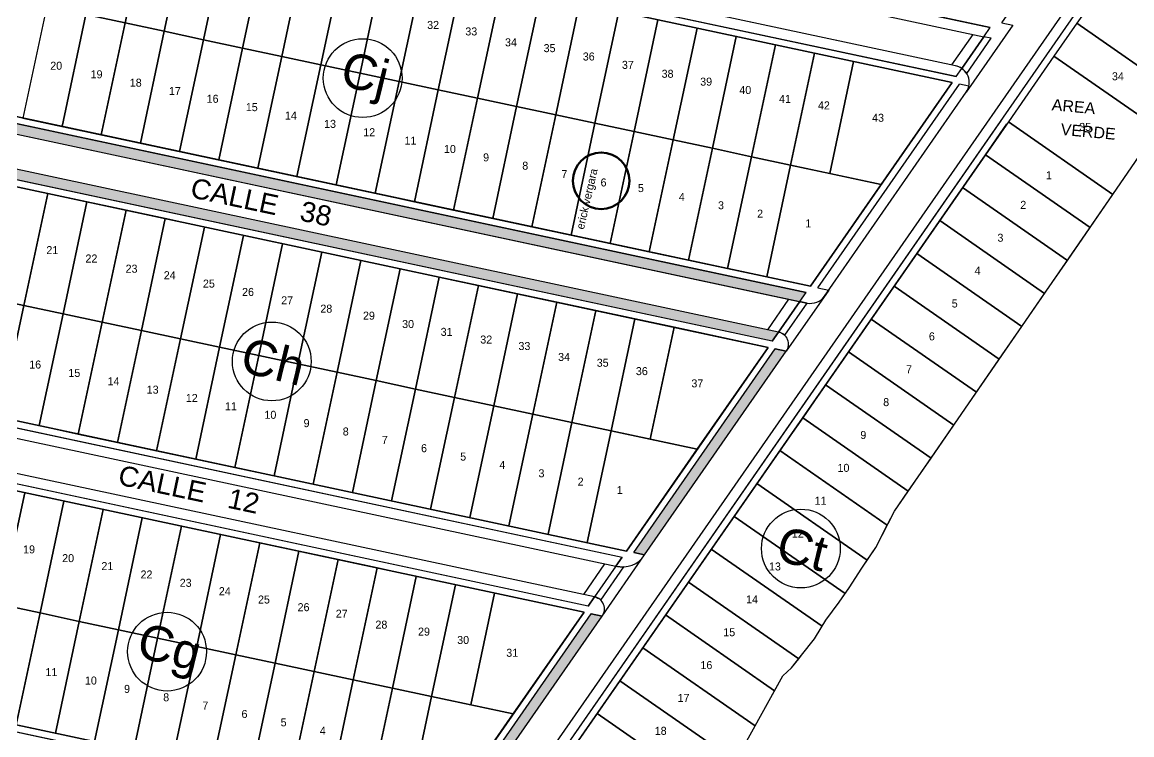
# Model space of a CAD drawing. Header units: millimetres. Extents: x 547073 to 557369, y 9424164 to 9429566.
# Drawn here: x 549039.6 to 549233.7, y 9427975 to 9428099.6 of the extents above; entities that cross this region are included whole.
import ezdxf

# ---------------------------------------------------------------- set-up
doc = ezdxf.new("R2010")
doc.units = ezdxf.units.MM
for name, color, linetype, lineweight in [('blockgrass', 8, 'Continuous', 5), ('GRASS', 81, 'Continuous', 0), ('MANZANAS', 1, 'Continuous', 30), ('PARQUES', 82, 'Continuous', 0), ('polilinea lote', 201, 'Continuous', 25), ('trazado manzanas', 6, 'Continuous', 25)]:
    doc.layers.add(name, color=color, linetype=linetype, lineweight=lineweight)
for name, color, linetype in [('NUMERACION', 1, 'Continuous'), ('TEXTO', 5, 'Continuous'), ('TEXTO-CATASTRO', 12, 'Continuous'), ('VEREDAS PP', 9, 'Continuous')]:
    doc.layers.add(name, color=color, linetype=linetype)
doc.layers.add('vereda', color=7, linetype='Continuous', lineweight=25, true_color=0xb4b4b4)
doc.styles.add('KBYOZ', font='micross.ttf')

msp = doc.modelspace()

# ---------------------------------------------------------------- hatches: boundary and pattern name
at = {"layer": 'PARQUES'}
h = msp.add_hatch(color=256, dxfattribs=at)
h.dxf.hatch_style = 1
h.paths.add_polyline_path([(549173.233, 9428042.089), (549171.324, 9428042.497), (549146.569, 9428006.88), (549148.478, 9428006.472)])
h = msp.add_hatch(color=256, dxfattribs=at)
h.dxf.hatch_style = 1
h.paths.add_polyline_path([(549141.051, 9427995.787), (549139.142, 9427996.195), (549114.387, 9427960.578), (549116.296, 9427960.171)])
at = {"layer": 'vereda', "lineweight": 30, "true_color": 0xabdc79}
h = msp.add_hatch(color=63, dxfattribs=at)
h.dxf.hatch_style = 1
h.paths.add_polyline_path([(549025.412, 9428084.689), (549024.966, 9428082.946), (549175.622, 9428050.782), (549176.736, 9428052.385)])
h = msp.add_hatch(color=63, dxfattribs=at)
h.dxf.hatch_style = 1
h.paths.add_polyline_path([(549023.501, 9428077.121, 0.0004725), (549023.069, 9428075.373), (549170.794, 9428043.837), (549171.908, 9428045.439)])

# ---------------------------------------------------------------- linework, layer by layer
for points in [[(549359.679, 9428299.824), (549090.477, 9427912.511)], [(549148.478, 9428006.472), (549173.233, 9428042.089)], [(549116.296, 9427960.171), (549141.051, 9427995.787)]]:
    msp.add_lwpolyline(points)
msp.add_lwpolyline([(549022.834, 9428083.399), (549176.852, 9428050.519, 0.3021518), (549179.942, 9428051.741), (549204.697, 9428087.358, 0.5359192), (549202.86, 9428092.004), (549034.921, 9428127.855)], format="xyb")
msp.add_lwpolyline([(549202.234, 9428089.07), (549048.111, 9428121.971), (549043.936, 9428102.412), (549039.76, 9428082.853), (549177.478, 9428053.453), (549189.856, 9428071.261), (549202.231, 9428089.066)], close=True)
msp.add_lwpolyline([(549170.052, 9428042.768), (549022.782, 9428074.207, 0.0069991), (549016.801, 9428048.208, 0.0034959), (549014.087, 9428035.162), (549145.296, 9428007.152)], format="xyb", close=True)
at = {"color": 1, "lineweight": 100}
msp.add_circle((549140.872, 9428071.898), 4.944, dxfattribs=at)
at = {"layer": 'blockgrass', "lineweight": 5}
msp.add_lwpolyline([(549043.936, 9428102.412), (549030.923, 9428105.19, 0.0052543), (549025.712, 9428085.852), (549039.76, 9428082.853)], format="xyb", close=True, dxfattribs=at)
at = {"layer": 'GRASS'}
for points in [[(549146.569, 9428006.88), (549171.324, 9428042.497)], [(549114.387, 9427960.578), (549139.142, 9427996.195)]]:
    msp.add_lwpolyline(points, dxfattribs=at)
at = {"layer": 'MANZANAS'}
for centre in [(549099.166, 9428089.847), (549083.277, 9428040.308), (549175.795, 9428007.585), (549064.957, 9427989.557)]:
    msp.add_circle(centre, 6.888, dxfattribs=at)
at = {"layer": 'polilinea lote'}
for points in [[(549061.803, 9428119.049), (549054.957, 9428120.51), (549050.781, 9428100.951), (549057.627, 9428099.489)], [(549068.648, 9428117.587), (549061.803, 9428119.049), (549057.627, 9428099.489), (549064.473, 9428098.028)], [(549075.494, 9428116.126), (549068.648, 9428117.587), (549064.473, 9428098.028), (549071.319, 9428096.566)], [(549082.34, 9428114.664), (549075.494, 9428116.126), (549071.319, 9428096.566), (549078.164, 9428095.105)], [(549089.186, 9428113.203), (549082.34, 9428114.664), (549078.164, 9428095.105), (549085.01, 9428093.644)], [(549096.031, 9428111.742), (549089.186, 9428113.203), (549085.01, 9428093.644), (549091.856, 9428092.182)], [(549102.877, 9428110.28), (549096.031, 9428111.742), (549091.856, 9428092.182), (549098.702, 9428090.721)], [(549109.723, 9428108.819), (549102.877, 9428110.28), (549098.702, 9428090.721), (549105.547, 9428089.259)], [(549116.569, 9428107.357), (549109.723, 9428108.819), (549105.547, 9428089.259), (549112.393, 9428087.798)], [(549123.414, 9428105.896), (549116.569, 9428107.357), (549112.393, 9428087.798), (549119.239, 9428086.337)], [(549130.26, 9428104.434), (549123.414, 9428105.896), (549119.239, 9428086.337), (549126.085, 9428084.875)], [(549228.048, 9428105.184), (549224.053, 9428099.436), (549242.272, 9428086.773), (549246.246, 9428092.535)], [(549137.106, 9428102.973), (549130.26, 9428104.434), (549126.085, 9428084.875), (549132.93, 9428083.414)], [(549050.781, 9428100.951), (549043.936, 9428102.412), (549039.76, 9428082.853), (549046.606, 9428081.391)], [(549143.952, 9428101.512), (549137.106, 9428102.973), (549132.93, 9428083.414), (549139.776, 9428081.952)], [(549150.797, 9428100.05), (549143.952, 9428101.512), (549139.776, 9428081.952), (549146.622, 9428080.491)], [(549057.627, 9428099.489), (549050.781, 9428100.951), (549046.606, 9428081.391), (549053.452, 9428079.93)], [(549064.473, 9428098.028), (549057.627, 9428099.489), (549053.452, 9428079.93), (549060.297, 9428078.469)], [(549157.643, 9428098.589), (549150.797, 9428100.05), (549146.622, 9428080.491), (549153.468, 9428079.03)], [(549224.053, 9428099.436), (549220.057, 9428093.688), (549238.297, 9428081.01), (549242.272, 9428086.773)], [(549071.319, 9428096.566), (549064.473, 9428098.028), (549060.297, 9428078.469), (549067.143, 9428077.007)], [(549164.489, 9428097.127), (549157.643, 9428098.589), (549153.468, 9428079.03), (549160.313, 9428077.568)], [(549078.164, 9428095.105), (549071.319, 9428096.566), (549067.143, 9428077.007), (549073.989, 9428075.546)], [(549171.335, 9428095.666), (549164.489, 9428097.127), (549160.313, 9428077.568), (549167.159, 9428076.107)], [(549178.18, 9428094.205), (549171.335, 9428095.666), (549167.159, 9428076.107), (549174.005, 9428074.645)], [(549085.01, 9428093.644), (549078.164, 9428095.105), (549073.989, 9428075.546), (549080.835, 9428074.084)], [(549091.856, 9428092.182), (549085.01, 9428093.644), (549080.835, 9428074.084), (549087.68, 9428072.623)], [(549185.026, 9428092.743), (549178.18, 9428094.205), (549174.005, 9428074.645), (549180.851, 9428073.184)], [(549220.057, 9428093.688), (549212.08, 9428082.211), (549230.348, 9428069.486), (549238.297, 9428081.01), (549238.297, 9428081.01)], [(549098.702, 9428090.721), (549091.856, 9428092.182), (549087.68, 9428072.623), (549094.526, 9428071.162)], [(549202.234, 9428089.07), (549185.026, 9428092.743), (549180.851, 9428073.184), (549189.856, 9428071.261)], [(549105.547, 9428089.259), (549098.702, 9428090.721), (549094.526, 9428071.162), (549101.372, 9428069.7)], [(549112.393, 9428087.798), (549105.547, 9428089.259), (549101.372, 9428069.7), (549108.218, 9428068.239)], [(549119.239, 9428086.337), (549112.393, 9428087.798), (549108.218, 9428068.239), (549115.063, 9428066.777)], [(549126.085, 9428084.875), (549119.239, 9428086.337), (549115.063, 9428066.777), (549121.909, 9428065.316)], [(549132.93, 9428083.414), (549126.085, 9428084.875), (549121.909, 9428065.316), (549128.755, 9428063.855)], [(549139.776, 9428081.952), (549132.93, 9428083.414), (549128.755, 9428063.855), (549135.601, 9428062.393)], [(549146.622, 9428080.491), (549139.776, 9428081.952), (549135.601, 9428062.393), (549142.446, 9428060.932)], [(549212.08, 9428082.211), (549208.072, 9428076.444), (549226.374, 9428063.724), (549230.348, 9428069.486)], [(549153.468, 9428079.03), (549146.622, 9428080.491), (549142.446, 9428060.932), (549149.292, 9428059.47)], [(549160.313, 9428077.568), (549153.468, 9428079.03), (549149.292, 9428059.47), (549156.138, 9428058.009)], [(549167.159, 9428076.107), (549160.313, 9428077.568), (549156.138, 9428058.009), (549162.984, 9428056.547)], [(549174.005, 9428074.645), (549167.159, 9428076.107), (549162.984, 9428056.547), (549169.829, 9428055.086)], [(549208.072, 9428076.444), (549204.077, 9428070.696), (549222.399, 9428057.961), (549226.374, 9428063.724)], [(549189.856, 9428071.261), (549174.005, 9428074.645), (549169.829, 9428055.086), (549177.478, 9428053.453)], [(549044.101, 9428069.656), (549037.255, 9428071.117), (549033.079, 9428051.558), (549039.925, 9428050.097)], [(549204.077, 9428070.696), (549200.082, 9428064.948), (549218.425, 9428052.199), (549222.399, 9428057.961)], [(549050.946, 9428068.194), (549044.101, 9428069.656), (549039.925, 9428050.097), (549046.771, 9428048.635)], [(549057.792, 9428066.733), (549050.946, 9428068.194), (549046.771, 9428048.635), (549053.617, 9428047.174)], [(549064.638, 9428065.272), (549057.792, 9428066.733), (549053.617, 9428047.174), (549060.462, 9428045.712)], [(549071.484, 9428063.81), (549064.638, 9428065.272), (549060.462, 9428045.712), (549067.308, 9428044.251)], [(549200.082, 9428064.948), (549196.087, 9428059.2), (549214.45, 9428046.437), (549218.425, 9428052.199)], [(549078.329, 9428062.349), (549071.484, 9428063.81), (549067.308, 9428044.251), (549074.154, 9428042.79)], [(549085.175, 9428060.887), (549078.329, 9428062.349), (549074.154, 9428042.79), (549081, 9428041.328)], [(549092.021, 9428059.426), (549085.175, 9428060.887), (549081, 9428041.328), (549087.845, 9428039.867)], [(549098.867, 9428057.965), (549092.021, 9428059.426), (549087.845, 9428039.867), (549094.691, 9428038.405)], [(549196.087, 9428059.2), (549192.092, 9428053.452), (549210.476, 9428040.674), (549214.45, 9428046.437)], [(549105.712, 9428056.503), (549098.867, 9428057.965), (549094.691, 9428038.405), (549101.537, 9428036.944)], [(549112.558, 9428055.042), (549105.712, 9428056.503), (549101.537, 9428036.944), (549108.383, 9428035.482)], [(549119.404, 9428053.58), (549112.558, 9428055.042), (549108.383, 9428035.482), (549115.228, 9428034.021)], [(549126.25, 9428052.119), (549119.404, 9428053.58), (549115.228, 9428034.021), (549122.074, 9428032.56)], [(549192.092, 9428053.452), (549188.096, 9428047.704), (549206.501, 9428034.912), (549210.476, 9428040.674)], [(549039.925, 9428050.097), (549033.079, 9428051.558), (549028.904, 9428031.999), (549035.75, 9428030.537)], [(549133.095, 9428050.658), (549126.25, 9428052.119), (549122.074, 9428032.56), (549128.92, 9428031.098)], [(549046.771, 9428048.635), (549039.925, 9428050.097), (549035.75, 9428030.537), (549042.595, 9428029.076)], [(549139.941, 9428049.196), (549133.095, 9428050.658), (549128.92, 9428031.098), (549135.766, 9428029.637)], [(549146.787, 9428047.735), (549139.941, 9428049.196), (549135.766, 9428029.637), (549142.611, 9428028.175)], [(549053.617, 9428047.174), (549046.771, 9428048.635), (549042.595, 9428029.076), (549049.441, 9428027.614)], [(549060.462, 9428045.712), (549053.617, 9428047.174), (549049.441, 9428027.614), (549056.287, 9428026.153)], [(549153.633, 9428046.273), (549146.787, 9428047.735), (549142.611, 9428028.175), (549149.457, 9428026.714)], [(549188.096, 9428047.704), (549184.101, 9428041.956), (549202.527, 9428029.15), (549206.501, 9428034.912)], [(549067.308, 9428044.251), (549060.462, 9428045.712), (549056.287, 9428026.153), (549063.133, 9428024.692)], [(549170.052, 9428042.768), (549153.633, 9428046.273), (549149.457, 9428026.714), (549157.674, 9428024.96)], [(549074.154, 9428042.79), (549067.308, 9428044.251), (549063.133, 9428024.692), (549069.978, 9428023.23)], [(549081, 9428041.328), (549074.154, 9428042.79), (549069.978, 9428023.23), (549076.824, 9428021.769)], [(549087.845, 9428039.867), (549081, 9428041.328), (549076.824, 9428021.769), (549083.67, 9428020.307)], [(549184.101, 9428041.956), (549180.106, 9428036.209), (549198.552, 9428023.387), (549202.527, 9428029.15)], [(549094.691, 9428038.405), (549087.845, 9428039.867), (549083.67, 9428020.307), (549090.516, 9428018.846)], [(549101.537, 9428036.944), (549094.691, 9428038.405), (549090.516, 9428018.846), (549097.361, 9428017.385)], [(549108.383, 9428035.482), (549101.537, 9428036.944), (549097.361, 9428017.385), (549104.207, 9428015.923)], [(549115.228, 9428034.021), (549108.383, 9428035.482), (549104.207, 9428015.923), (549111.053, 9428014.462)], [(549180.106, 9428036.209), (549176.111, 9428030.461), (549194.578, 9428017.625), (549198.552, 9428023.387)], [(549122.074, 9428032.56), (549115.228, 9428034.021), (549111.053, 9428014.462), (549117.899, 9428013)], [(549128.92, 9428031.098), (549122.074, 9428032.56), (549117.899, 9428013), (549124.744, 9428011.539)], [(549135.766, 9428029.637), (549128.92, 9428031.098), (549124.744, 9428011.539), (549131.59, 9428010.078)], [(549142.611, 9428028.175), (549135.766, 9428029.637), (549131.59, 9428010.078), (549138.436, 9428008.616)], [(549176.111, 9428030.461), (549172.116, 9428024.713), (549190.893, 9428011.662), (549192.146, 9428014.099), (549194.578, 9428017.625)], [(549157.674, 9428024.96), (549142.611, 9428028.175), (549138.436, 9428008.616), (549145.296, 9428007.152)], [(549172.116, 9428024.713), (549168.121, 9428018.965), (549187.411, 9428005.557), (549188.882, 9428007.749), (549190.893, 9428011.662)], [(549040.09, 9428017.34), (549033.244, 9428018.802), (549029.069, 9427999.242), (549035.915, 9427997.781)], [(549168.121, 9428018.965), (549164.126, 9428013.217), (549183.558, 9427999.71), (549184.242, 9428000.69), (549186.467, 9428004.15), (549187.411, 9428005.557)], [(549046.936, 9428015.879), (549040.09, 9428017.34), (549035.915, 9427997.781), (549042.76, 9427996.32)], [(549053.782, 9428014.418), (549046.936, 9428015.879), (549042.76, 9427996.32), (549049.606, 9427994.858)], [(549060.627, 9428012.956), (549053.782, 9428014.418), (549049.606, 9427994.858), (549056.452, 9427993.397)], [(549067.473, 9428011.495), (549060.627, 9428012.956), (549056.452, 9427993.397), (549063.298, 9427991.935)], [(549164.126, 9428013.217), (549160.131, 9428007.469), (549179.522, 9427993.991), (549180.17, 9427995.07), (549182.503, 9427998.2), (549183.558, 9427999.71)], [(549074.319, 9428010.033), (549067.473, 9428011.495), (549063.298, 9427991.935), (549070.143, 9427990.474)], [(549081.165, 9428008.572), (549074.319, 9428010.033), (549070.143, 9427990.474), (549076.989, 9427989.013)], [(549088.01, 9428007.11), (549081.165, 9428008.572), (549076.989, 9427989.013), (549083.835, 9427987.551)], [(549094.856, 9428005.649), (549088.01, 9428007.11), (549083.835, 9427987.551), (549090.681, 9427986.09)], [(549160.131, 9428007.469), (549156.135, 9428001.721), (549175.428, 9427988.312), (549175.925, 9427988.93), (549178.2, 9427991.79), (549179.522, 9427993.991)], [(549101.702, 9428004.188), (549094.856, 9428005.649), (549090.681, 9427986.09), (549097.526, 9427984.628)], [(549108.548, 9428002.726), (549101.702, 9428004.188), (549097.526, 9427984.628), (549104.372, 9427983.167)], [(549115.393, 9428001.265), (549108.548, 9428002.726), (549104.372, 9427983.167), (549111.218, 9427981.706)], [(549122.239, 9427999.803), (549115.393, 9428001.265), (549111.218, 9427981.706), (549118.064, 9427980.244)], [(549156.135, 9428001.721), (549152.14, 9427995.973), (549171.208, 9427982.72), (549172.669, 9427985.349), (549174.153, 9427986.73), (549175.428, 9427988.312)], [(549137.87, 9427996.467), (549122.239, 9427999.803), (549118.064, 9427980.244), (549125.492, 9427978.658)], [(549042.76, 9427996.32), (549035.915, 9427997.781), (549031.739, 9427978.222), (549038.585, 9427976.76)], [(549049.606, 9427994.858), (549042.76, 9427996.32), (549038.585, 9427976.76), (549045.431, 9427975.299)], [(549056.452, 9427993.397), (549049.606, 9427994.858), (549045.431, 9427975.299), (549052.276, 9427973.838)], [(549152.14, 9427995.973), (549148.145, 9427990.225), (549167.792, 9427976.57), (549171.208, 9427982.72)], [(549063.298, 9427991.935), (549056.452, 9427993.397), (549052.276, 9427973.838), (549059.122, 9427972.376)], [(549070.143, 9427990.474), (549063.298, 9427991.935), (549059.122, 9427972.376), (549065.968, 9427970.915)], [(549070.143, 9427990.474), (549065.968, 9427970.915), (549072.814, 9427969.453), (549076.989, 9427989.013)], [(549083.835, 9427987.551), (549076.989, 9427989.013), (549072.814, 9427969.453), (549079.659, 9427967.992)], [(549148.145, 9427990.225), (549144.15, 9427984.477), (549164.375, 9427970.42), (549167.792, 9427976.57)], [(549090.681, 9427986.09), (549083.835, 9427987.551), (549079.659, 9427967.992), (549086.505, 9427966.53)], [(549097.526, 9427984.628), (549090.681, 9427986.09), (549086.505, 9427966.53), (549093.351, 9427965.069)], [(549104.372, 9427983.167), (549097.526, 9427984.628), (549093.351, 9427965.069), (549100.197, 9427963.608)], [(549111.218, 9427981.706), (549104.372, 9427983.167), (549100.197, 9427963.608), (549107.042, 9427962.146)], [(549144.15, 9427984.477), (549140.155, 9427978.729), (549160.312, 9427964.719), (549163.892, 9427969.55), (549164.375, 9427970.42)], [(549125.492, 9427978.658), (549111.218, 9427981.706), (549107.042, 9427962.146), (549113.114, 9427960.85)], [(549140.155, 9427978.729), (549136.16, 9427972.981), (549155.92, 9427959.247), (549156.135, 9427959.57), (549159.424, 9427963.52), (549160.312, 9427964.719)]]:
    msp.add_lwpolyline(points, close=True, dxfattribs=at)
at = {"layer": 'trazado manzanas'}
for p, q in [((549171.908, 9428045.439), (549020.075, 9428077.852)), ((549010.077, 9428032.95), (549143.44, 9428004.48)), ((549139.726, 9427999.138), (549008.933, 9428027.059))]:
    msp.add_line(p, q, dxfattribs=at)
for points in [[(549039.773, 9428134.795, 0.0005017), (549039.227, 9428133.071), (549207.804, 9428097.084), (549208.918, 9428098.686), (549039.773, 9428134.795, 0.0005017)], [(549037.434, 9428127.318, 0.0005013), (549036.904, 9428125.591), (549202.976, 9428090.138), (549203.946, 9428091.533, 0.0995967), (549202.86, 9428092.004), (549037.434, 9428127.318, 0.0005013)], [(549202.234, 9428089.07), (549036.552, 9428124.439, 0.0035105), (549032.947, 9428112.292, 0.0071918), (549025.712, 9428085.852), (549177.478, 9428053.453)], [(549036.552, 9428124.439), (549202.234, 9428089.07), (549177.478, 9428053.453), (549025.712, 9428085.852, -0.0071918), (549032.947, 9428112.292, -0.0035105)], [(549209.076, 9428096.812, -0.0029312), (549209.042, 9428096.819), (549207.804, 9428097.084), (549203.946, 9428091.533, -0.1032437), (549204.788, 9428090.643), (549209.076, 9428096.812, -0.0029312)], [(549023.501, 9428077.121), (549020.075, 9428077.852, 0.3798989), (549016.423, 9428075.564), (549021.021, 9428074.583, 0.006985), (549015.042, 9428048.587, 0.0034901), (549012.326, 9428035.538), (549007.73, 9428036.519, 0.4280008), (549010.077, 9428032.95), (549013.501, 9428032.219, -0.0004723), (549013.851, 9428033.985), (549144.554, 9428006.083), (549143.44, 9428004.48, 0.312778), (549148.478, 9428006.472), (549146.569, 9428006.88), (549171.324, 9428042.497), (549173.233, 9428042.089, 0.5460063), (549171.908, 9428045.439), (549170.794, 9428043.837), (549023.069, 9428075.373, -0.0004725), (549023.501, 9428077.121)], [(549022.782, 9428074.207, 0.0069991), (549016.801, 9428048.208, 0.0034959), (549014.087, 9428035.162), (549145.296, 9428007.152), (549170.052, 9428042.768)], [(549022.782, 9428074.207), (549170.052, 9428042.768), (549145.296, 9428007.152), (549014.087, 9428035.162, -0.0034959), (549016.801, 9428048.208, -0.0069991), (549022.782, 9428074.207)], [(549176.894, 9428050.511, -0.0036099), (549176.852, 9428050.519), (549175.622, 9428050.782), (549171.908, 9428045.439, -0.1441551), (549172.981, 9428044.88), (549176.894, 9428050.511, -0.0036099)], [(549012.357, 9428026.328), (549008.83, 9428027.081, 0.4209785), (549005.44, 9428024.737), (549010.038, 9428023.756, 0.010486), (549003.476, 9427984.255), (548998.869, 9427985.239, 0.3944605), (549001.407, 9427981.629), (549004.814, 9427980.902, -0.0004733), (549005.069, 9427982.688), (549112.372, 9427959.782), (549111.258, 9427958.179, 0.3168523), (549116.296, 9427960.171), (549114.387, 9427960.578), (549139.142, 9427996.195), (549141.051, 9427995.787, 0.5439931), (549139.726, 9427999.138), (549138.612, 9427997.535), (549012.021, 9428024.56, -0.0004723), (549012.357, 9428026.328)], [(549137.87, 9427996.467), (549011.798, 9428023.38, 0.0105058), (549005.24, 9427983.879), (549113.114, 9427960.85)], [(549011.798, 9428023.38), (549137.87, 9427996.467), (549113.114, 9427960.85), (549005.24, 9427983.879, -0.0105058), (549011.798, 9428023.38)], [(549144.821, 9428004.365, -0.0732752), (549143.44, 9428004.48), (549139.726, 9427999.138, -0.1438089), (549140.797, 9427998.576), (549144.821, 9428004.365, -0.0732752)]]:
    msp.add_lwpolyline(points, format="xyb", close=True, dxfattribs=at)
for points in [[(549202.181, 9428092.149), (549205.895, 9428097.491)], [(549212.842, 9428099.076), (549204.697, 9428087.358)], [(549203.946, 9428091.533), (549207.804, 9428097.084)], [(549163.892, 9427969.55), (549172.669, 9427985.349), (549174.153, 9427986.73), (549175.925, 9427988.93), (549178.2, 9427991.79), (549180.17, 9427995.07), (549182.503, 9427998.2), (549184.242, 9428000.69), (549186.467, 9428004.15), (549188.882, 9428007.749), (549192.146, 9428014.099), (549230.348, 9428069.486), (549212.08, 9428082.211), (549208.072, 9428076.444), (549093.658, 9427911.832)], [(549169.999, 9428045.847), (549173.713, 9428051.189)], [(549180.66, 9428052.774), (549173.233, 9428042.089)], [(549171.908, 9428045.439), (549175.622, 9428050.782)], [(549141.051, 9427995.787), (549148.478, 9428006.472)], [(549137.817, 9427999.545), (549141.531, 9428004.888)]]:
    msp.add_lwpolyline(points, dxfattribs=at)
msp.add_lwpolyline([(549025.412, 9428084.689), (549024.966, 9428082.946), (549175.622, 9428050.782), (549176.736, 9428052.385)], close=True, dxfattribs=at)
msp.add_lwpolyline([(549210.794, 9428082.463), (549179.849, 9428037.941), (549129.858, 9427966.017), (549092.385, 9427912.104), (549090.477, 9427912.511, 0.5344101), (549091.801, 9427909.161), (549092.915, 9427910.763), (549115.678, 9427905.904), (549116.329, 9427906.992), (549093.658, 9427911.832), (549130.766, 9427965.221), (549180.844, 9428037.27), (549208.072, 9428076.444), (549211.831, 9428081.853)], format="xyb", dxfattribs=at)
at = {"layer": 'vereda', "lineweight": 30}
msp.add_line((549005.069, 9427982.688), (549112.372, 9427959.782), dxfattribs=at)
at = {"layer": 'VEREDAS PP'}
for p, q in [((549039.773, 9428134.795), (549208.918, 9428098.686)), ((549202.976, 9428090.138), (549036.904, 9428125.591)), ((549202.234, 9428089.07), (549037.73, 9428124.188)), ((549210.933, 9428099.483), (549212.842, 9428099.076)), ((549205.168, 9428088.443), (549203.506, 9428088.798)), ((549025.412, 9428084.689), (549176.736, 9428052.385)), ((549026.886, 9428085.601), (549177.478, 9428053.453)), ((549170.794, 9428043.837), (549023.069, 9428075.373)), ((549178.751, 9428053.182), (549180.66, 9428052.774)), ((549170.794, 9428043.837), (549171.908, 9428045.439)), ((549173.233, 9428042.089), (549171.324, 9428042.497)), ((549013.851, 9428033.985), (549144.554, 9428006.083)), ((549138.612, 9427997.535), (549012.021, 9428024.56)), ((549146.569, 9428006.88), (549148.478, 9428006.472)), ((549143.44, 9428004.48), (549144.554, 9428006.083)), ((549138.612, 9427997.535), (549139.726, 9427999.138)), ((549141.051, 9427995.787), (549139.142, 9427996.195))]:
    msp.add_line(p, q, dxfattribs=at)
for points in [[(549360.819, 9428298.31), (549092.385, 9427912.104)], [(549210.933, 9428099.483), (549233.213, 9428131.538)], [(549207.804, 9428097.084), (549208.918, 9428098.686)], [(549202.976, 9428090.138), (549203.946, 9428091.533)], [(549177.478, 9428053.453), (549202.234, 9428089.07)], [(549178.751, 9428053.182), (549203.506, 9428088.798)], [(549175.622, 9428050.782), (549176.736, 9428052.385)]]:
    msp.add_lwpolyline(points, dxfattribs=at)
for centre, radius, start, end in [((549171.494, 9428043.339), 2.141, 324.30449, 78.84376), ((549144.522, 9428009.109), 4.754, 256.83705, 326.3112), ((549139.305, 9427997.034), 2.146, 324.48235, 78.6659)]:
    msp.add_arc(centre, radius, start, end, dxfattribs=at)

# ---------------------------------------------------------------- texts
at = {"layer": 'MANZANAS', "char_height": 6.1586, "width": 0.000285, "attachment_point": 5, "rotation": 346.27061, "style": 'KBYOZ'}
for s, insert in [('Cj', (549099.405, 9428089.778)), ('Ch', (549083.516, 9428040.239)), ('Ct', (549176.034, 9428007.515)), ('Cg', (549065.196, 9427989.487))]:
    msp.add_mtext(s, dxfattribs=dict(at, insert=insert))
at = {"layer": 'NUMERACION', "char_height": 1.4, "attachment_point": 1}
for s, insert, width, rotation in [('32', (549110.444, 9428099.843), 3.30606, 0.01637), ('33', (549117.116, 9428098.707), 3.30606, 0.01637), ('34', (549124.055, 9428096.799), 3.30606, 0.01637), ('35', (549130.807, 9428095.785), 3.30606, 0.01637), ('36', (549137.653, 9428094.323), 3.30606, 0.01637), ('20', (549044.534, 9428092.709), 3.30606, 0.01637), ('37', (549144.499, 9428092.862), 3.30606, 0.01637), ('19', (549051.592, 9428091.213), 3.30606, 0.01637), ('18', (549058.438, 9428089.752), 3.30606, 0.01637), ('38', (549151.444, 9428091.304), 3.30606, 0.01637), ('39', (549158.188, 9428089.93), 3.30606, 0.01637), ('34', (549230.19, 9428090.868), 3.30606, 0.01637), ('17', (549065.284, 9428088.29), 3.30606, 0.01637), ('40', (549165.034, 9428088.469), 3.30606, 0.01637), ('16', (549071.885, 9428086.928), 3.30606, 0.01637), ('41', (549171.981, 9428086.92), 3.30606, 0.01637), ('42', (549178.776, 9428085.77), 3.30606, 0.01637), ('15', (549078.73, 9428085.466), 3.30606, 0.01637), ('14', (549085.576, 9428084.005), 3.30606, 0.01637), ('13', (549092.422, 9428082.543), 3.30606, 0.01637), ('43', (549188.247, 9428083.61), 3.30606, 0.01637), ('35', (549224.465, 9428082.011), 3.30606, 0.01637), ('12', (549099.268, 9428081.082), 3.30606, 0.01637), ('11', (549106.48, 9428079.621), 3.30606, 0.01637), ('10', (549113.383, 9428078.147), 3.30606, 0.01637), ('9', (549120.228, 9428076.686), 3.30606, 0.01637), ('8', (549127.074, 9428075.224), 3.30606, 0.01637), ('7', (549133.92, 9428073.763), 3.30606, 0.01637), ('erick vergara', (549136.474, 9428063.605), 20.48239, 77.03174), ('6', (549140.766, 9428072.301), 3.30606, 0.01637), ('1', (549218.656, 9428073.566), 3.30606, 0.01637), ('5', (549147.293, 9428071.317), 3.30606, 0.01637), ('4', (549154.457, 9428069.773), 3.30606, 0.01637), ('3', (549161.303, 9428068.311), 3.30606, 0.01637), ('2', (549214.161, 9428068.381), 3.30606, 0.01637), ('2', (549168.148, 9428066.85), 3.30606, 0.01637), ('1', (549176.561, 9428065.144), 3.30606, 0.01637), ('3', (549210.166, 9428062.633), 3.30606, 0.01637), ('21', (549043.846, 9428060.461), 3.30606, 0.01637), ('22', (549050.692, 9428059), 3.30606, 0.01637), ('23', (549057.706, 9428057.217), 3.30606, 0.01637), ('4', (549206.17, 9428056.885), 3.30606, 0.01637), ('24', (549064.383, 9428056.077), 3.30606, 0.01637), ('25', (549071.229, 9428054.616), 3.30606, 0.01637), ('26', (549078.075, 9428053.154), 3.30606, 0.01637), ('27', (549084.92, 9428051.693), 3.30606, 0.01637), ('5', (549202.175, 9428051.137), 3.30606, 0.01637), ('28', (549091.766, 9428050.231), 3.30606, 0.01637), ('29', (549099.217, 9428049.008), 3.30606, 0.01637), ('30', (549106.062, 9428047.547), 3.30606, 0.01637), ('31', (549112.806, 9428046.173), 3.30606, 0.01637), ('6', (549198.18, 9428045.389), 3.30606, 0.01637), ('32', (549119.733, 9428044.832), 3.30606, 0.01637), ('33', (549126.404, 9428043.696), 3.30606, 0.01637), ('34', (549133.344, 9428041.788), 3.30606, 0.01637), ('16', (549040.858, 9428040.458), 3.30606, 0.01637), ('35', (549140.095, 9428040.774), 3.30606, 0.01637), ('36', (549146.941, 9428039.312), 3.30606, 0.01637), ('7', (549194.185, 9428039.641), 3.30606, 0.01637), ('15', (549047.703, 9428038.996), 3.30606, 0.01637), ('14', (549054.549, 9428037.535), 3.30606, 0.01637), ('13', (549061.395, 9428036.073), 3.30606, 0.01637), ('37', (549156.647, 9428037.168), 3.30606, 0.01637), ('12', (549068.241, 9428034.612), 3.30606, 0.01637), ('8', (549190.19, 9428033.893), 3.30606, 0.01637), ('11', (549075.086, 9428033.151), 3.30606, 0.01637), ('10', (549081.989, 9428031.677), 3.30606, 0.01637), ('9', (549088.835, 9428030.216), 3.30606, 0.01637), ('8', (549095.681, 9428028.754), 3.30606, 0.01637), ('9', (549186.195, 9428028.145), 3.30606, 0.01637), ('7', (549102.526, 9428027.293), 3.30606, 0.01637), ('6', (549109.372, 9428025.831), 3.30606, 0.01637), ('5', (549116.218, 9428024.37), 3.30606, 0.01637), ('4', (549123.064, 9428022.909), 3.30606, 0.01637), ('10', (549182.2, 9428022.397), 3.30606, 0.01637), ('3', (549129.909, 9428021.447), 3.30606, 0.01637), ('2', (549136.755, 9428019.986), 3.30606, 0.01637), ('1', (549143.601, 9428018.524), 3.30606, 0.01637), ('11', (549178.205, 9428016.649), 3.30606, 0.01637), ('12', (549174.209, 9428010.901), 3.30606, 0.01637), ('19', (549039.786, 9428008.14), 3.30606, 0.01637), ('20', (549046.616, 9428006.608), 3.30606, 0.01637), ('21', (549053.477, 9428005.218), 3.30606, 0.01637), ('13', (549170.214, 9428005.153), 3.30606, 0.01637), ('22', (549060.323, 9428003.756), 3.30606, 0.01637), ('23', (549067.169, 9428002.295), 3.30606, 0.01637), ('24', (549074.014, 9428000.833), 3.30606, 0.01637), ('25', (549080.86, 9427999.372), 3.30606, 0.01637), ('14', (549166.219, 9427999.405), 3.30606, 0.01637), ('26', (549087.786, 9427998.031), 3.30606, 0.01637), ('27', (549094.458, 9427996.896), 3.30606, 0.01637), ('28', (549101.397, 9427994.988), 3.30606, 0.01637), ('29', (549108.848, 9427993.765), 3.30606, 0.01637), ('15', (549162.224, 9427993.657), 3.30606, 0.01637), ('30', (549115.694, 9427992.303), 3.30606, 0.01637), ('31', (549124.276, 9427990.062), 3.30606, 0.01637), ('16', (549158.229, 9427987.909), 3.30606, 0.01637), ('11', (549043.693, 9427986.681), 3.30606, 0.01637), ('10', (549050.596, 9427985.207), 3.30606, 0.01637), ('9', (549057.441, 9427983.746), 3.30606, 0.01637), ('8', (549064.287, 9427982.284), 3.30606, 0.01637), ('17', (549154.234, 9427982.161), 3.30606, 0.01637), ('7', (549071.133, 9427980.823), 3.30606, 0.01637), ('6', (549077.979, 9427979.362), 3.30606, 0.01637), ('5', (549084.824, 9427977.9), 3.30606, 0.01637), ('4', (549091.67, 9427976.439), 3.30606, 0.01637), ('18', (549150.239, 9427976.413), 3.30606, 0.01637)]:
    msp.add_mtext(s, dxfattribs=dict(at, insert=insert, width=width, rotation=rotation))
at = {"layer": 'TEXTO', "insert": (549223.297, 9428082.82), "char_height": 2.8, "width": 62.81548, "attachment_point": 5, "rotation": 354.76523, "style": 'KBYOZ'}
msp.add_mtext('{\\H0.71429x;AREA \\P\\pxqc;         VERDE}^I^I      ', dxfattribs=at)
at = {"layer": 'TEXTO-CATASTRO', "char_height": 3.5, "width": 0.00000000024, "attachment_point": 5, "rotation": 348.04248, "style": 'KBYOZ'}
for s, insert in [('CALLE   38', (549081.43, 9428068.142)), ('CALLE   12', (549068.788, 9428017.908))]:
    msp.add_mtext(s, dxfattribs=dict(at, insert=insert))

doc.saveas('drawing.dxf')
